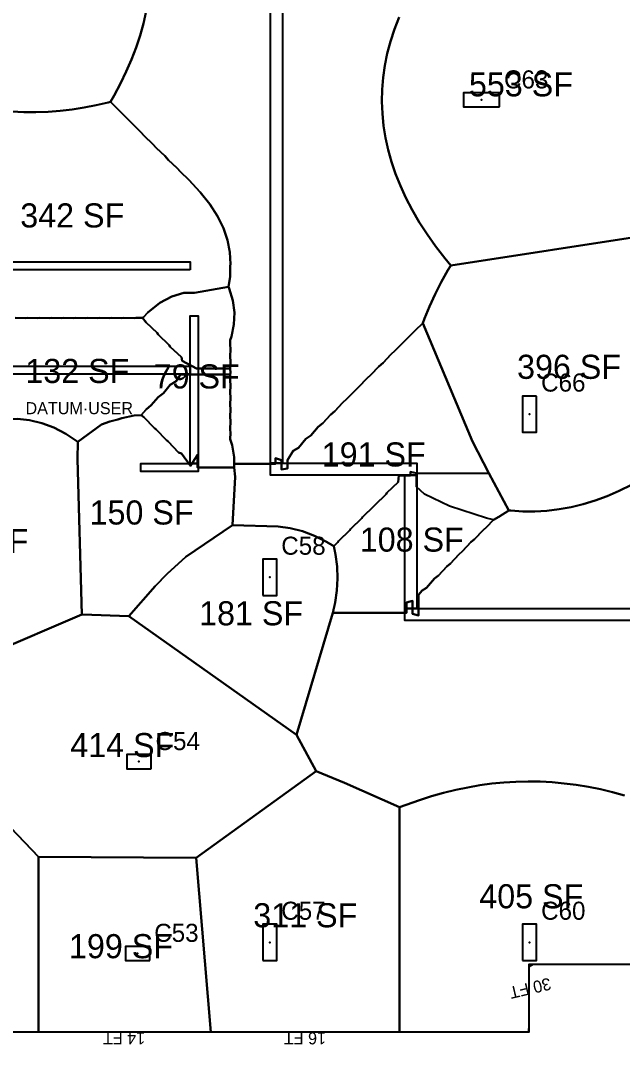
# Model space of a CAD drawing. Header units: metres. Extents: x 3272 to 9634, y 5311 to 56288.
# Drawn here: x 6515 to 7114, y 21679 to 22699 of the extents above; entities that cross this region are included whole.
import ezdxf
from ezdxf.enums import TextEntityAlignment as Align

# ---------------------------------------------------------------- set-up
doc = ezdxf.new("R2010")
doc.units = ezdxf.units.M
for name, color, linetype in [('BOUNDARY', 5, 'Continuous'), ('COL-LABEL', 2, 'Continuous'), ('COLS', 2, 'Continuous'), ('FLOOR_2_AREA_LABELS', 3, 'Continuous'), ('FLOOR_2_BOUNDARY', 5, 'Continuous'), ('FLOOR_2_COLUMNS', 7, 'Continuous'), ('FLOOR_2_DATUM', 4, 'Continuous'), ('FLOOR_2_FASCADE_COLUMNS', 30, 'Continuous'), ('FLOOR_2_LARGE_TRIBUTARY', 6, 'Continuous'), ('FLOOR_2_TRIBUTARY_COL_20', 2, 'Continuous'), ('FLOOR_2_TRIBUTARY_COL_21', 2, 'Continuous'), ('FLOOR_2_TRIBUTARY_COL_22', 2, 'Continuous'), ('FLOOR_2_TRIBUTARY_COL_42', 2, 'Continuous'), ('FLOOR_2_TRIBUTARY_COL_52', 2, 'Continuous'), ('FLOOR_2_TRIBUTARY_COL_65', 2, 'Continuous'), ('FLOOR_2_TRIBUTARY_COL_66', 2, 'Continuous'), ('FLOOR_2_TRIBUTARY_COL_67', 2, 'Continuous'), ('FLOOR_2_TRIBUTARY_COL_89', 2, 'Continuous'), ('FLOOR_2_WALL_TRIBUTARY_48', 1, 'Continuous'), ('FLOOR_2_WALL_TRIBUTARY_49', 1, 'Continuous'), ('FLOOR_2_WALL_TRIBUTARY_50', 1, 'Continuous'), ('FLOOR_2_WALL_TRIBUTARY_52', 1, 'Continuous'), ('FLOOR_2_WALL_TRIBUTARY_53', 1, 'Continuous'), ('FLOOR_2_WALL_TRIBUTARY_57', 1, 'Continuous'), ('FLOOR_2_WALL_TRIBUTARY_59', 1, 'Continuous'), ('FLOOR_2_WALL_TRIBUTARY_60', 1, 'Continuous'), ('FLOOR_2_WALL_TRIBUTARY_61', 1, 'Continuous'), ('WALL', 4, 'Continuous')]:
    doc.layers.add(name, color=color, linetype=linetype)

msp = doc.modelspace()

# ---------------------------------------------------------------- linework, layer by layer
at = {"layer": 'BOUNDARY'}
msp.add_lwpolyline([(8193.1, 21692.1), (7349.6, 21692.1), (7349.6, 21758.5), (7020.5, 21758.5), (7020.5, 21691.1), (6443.2, 21691.1), (6443.2, 21758.5), (6316.7, 21758.5), (6316.7, 21743.3), (6299, 21727.3), (6298.7, 21721.4), (5979.1, 21739), (5982.7, 21804.9), (5849.6, 21812.2), (5842.4, 21746.9), (5651.2, 21782.6)], dxfattribs=at)
at = {"layer": 'COLS'}
for points in [[(6991.3, 22612.8), (6991.3, 22626.8), (6955.3, 22626.8), (6955.3, 22612.8)], [(7028.2, 22324.8), (7014.2, 22324.8), (7014.2, 22288.8), (7028.2, 22288.8)], [(6755.6, 22126.3), (6769.6, 22126.3), (6769.6, 22162.3), (6755.6, 22162.3)], [(6644.5, 21953.7), (6644.5, 21967.7), (6620.5, 21967.7), (6620.5, 21953.7)], [(6755.6, 21762.7), (6769.6, 21762.7), (6769.6, 21798.7), (6755.6, 21798.7)], [(7014.2, 21762.7), (7028.2, 21762.7), (7028.2, 21798.7), (7014.2, 21798.7)], [(6643.2, 21762.7), (6643.2, 21776.7), (6619.2, 21776.7), (6619.2, 21762.7)]]:
    msp.add_lwpolyline(points, close=True, dxfattribs=at)
at = {"layer": 'FLOOR_2_BOUNDARY'}
msp.add_lwpolyline([(8193.1, 21692.1), (7349.6, 21692.1), (7349.6, 21758.5), (7020.5, 21758.5), (7020.5, 21691.1), (6443.2, 21691.1), (6443.2, 21758.5), (6316.7, 21758.5), (6316.7, 21743.3), (6299, 21727.3), (6298.7, 21721.4), (5979.1, 21739), (5982.7, 21804.9), (5849.6, 21812.2), (5842.4, 21746.9), (5651.2, 21782.6)], dxfattribs=at)
at = {"layer": 'FLOOR_2_COLUMNS'}
for p in [(6973.3, 22619.8), (7021.2, 22306.8), (6762.6, 22144.3), (6632.5, 21960.7), (6762.6, 21780.7), (7021.2, 21780.7), (6631.2, 21769.7)]:
    msp.add_point(p, dxfattribs=at)
at = {"layer": 'FLOOR_2_FASCADE_COLUMNS'}
for points in [[(7114.3, 21758.5), (7108.3, 21758.5), (7102.3, 21758.5), (7096.3, 21758.5), (7090.3, 21758.5), (7084.3, 21758.5), (7078.3, 21758.5), (7072.3, 21758.5), (7066.3, 21758.5), (7060.3, 21758.5), (7054.3, 21758.5), (7048.3, 21758.5), (7042.3, 21758.5), (7036.3, 21758.5), (7030.3, 21758.5), (7024.3, 21758.5), (7020.5, 21756.3), (7020.5, 21750.3), (7020.5, 21744.3), (7020.5, 21738.3), (7020.5, 21732.3), (7020.5, 21726.3), (7020.5, 21720.3), (7020.5, 21714.3), (7020.5, 21708.3), (7020.5, 21702.3), (7020.5, 21696.3), (7019.7, 21691.1), (7013.7, 21691.1), (7007.7, 21691.1), (7001.7, 21691.1), (6995.7, 21691.1), (6989.7, 21691.1), (6983.7, 21691.1), (6977.7, 21691.1), (6971.7, 21691.1), (6965.7, 21691.1), (6959.7, 21691.1), (6953.7, 21691.1), (6947.7, 21691.1), (6941.7, 21691.1), (6935.7, 21691.1), (6929.7, 21691.1), (6923.7, 21691.1), (6917.7, 21691.1), (6911.7, 21691.1), (6905.7, 21691.1), (6899.7, 21691.1), (6893.7, 21691.1)], [(6533.7, 21691.1), (6527.7, 21691.1), (6521.7, 21691.1), (6515.7, 21691.1), (6509.7, 21691.1)], [(6701.7, 21691.1), (6695.7, 21691.1), (6689.7, 21691.1), (6683.7, 21691.1), (6677.7, 21691.1), (6671.7, 21691.1), (6665.7, 21691.1), (6659.7, 21691.1), (6653.7, 21691.1), (6647.7, 21691.1), (6641.7, 21691.1), (6635.7, 21691.1), (6629.7, 21691.1), (6623.7, 21691.1), (6617.7, 21691.1), (6611.7, 21691.1), (6605.7, 21691.1), (6599.7, 21691.1), (6593.7, 21691.1), (6587.7, 21691.1), (6581.7, 21691.1), (6575.7, 21691.1), (6569.7, 21691.1), (6563.7, 21691.1), (6557.7, 21691.1), (6551.7, 21691.1), (6545.7, 21691.1), (6539.7, 21691.1), (6533.7, 21691.1)], [(6893.7, 21691.1), (6887.7, 21691.1), (6881.7, 21691.1), (6875.7, 21691.1), (6869.7, 21691.1), (6863.7, 21691.1), (6857.7, 21691.1), (6851.7, 21691.1), (6845.7, 21691.1), (6839.7, 21691.1), (6833.7, 21691.1), (6827.7, 21691.1), (6821.7, 21691.1), (6815.7, 21691.1), (6809.7, 21691.1), (6803.7, 21691.1), (6797.7, 21691.1), (6791.7, 21691.1), (6785.7, 21691.1), (6779.7, 21691.1), (6773.7, 21691.1), (6767.7, 21691.1), (6761.7, 21691.1), (6755.7, 21691.1), (6749.7, 21691.1), (6743.7, 21691.1), (6737.7, 21691.1), (6731.7, 21691.1), (6725.7, 21691.1), (6719.7, 21691.1), (6713.7, 21691.1), (6707.7, 21691.1), (6701.7, 21691.1)]]:
    msp.add_lwpolyline(points, dxfattribs=at)
at = {"layer": 'FLOOR_2_LARGE_TRIBUTARY'}
for points in [[(6639.8, 22708.1), (6637.1, 22696.1), (6633.7, 22684.1), (6629.7, 22672.1), (6625.1, 22660.1), (6619.9, 22648.1), (6614.1, 22636.1), (6607.7, 22624.1), (6604.1, 22617.9), (6602, 22617.3), (6590, 22614.5), (6578, 22612.2), (6566, 22610.4), (6554, 22609), (6542, 22608.1), (6530, 22607.7), (6518, 22607.8), (6506, 22608.4), (6494, 22609.4), (6482, 22611), (6476.3, 22612), (6376.8, 22747.4)], [(6891.4, 22702.2), (6886.7, 22690.2), (6882.8, 22678.2), (6879.6, 22666.2), (6877.2, 22654.2), (6875.5, 22642.2), (6874.5, 22630.2), (6874.2, 22618.2), (6874.7, 22606.2), (6875.8, 22594.2), (6877.8, 22582.2), (6880.4, 22570.2), (6883.8, 22558.2), (6887.9, 22546.2), (6892.7, 22534.2), (6898.2, 22522.2), (6904.5, 22510.2), (6911.5, 22498.2), (6919.2, 22486.2), (6927.7, 22474.2), (6936.9, 22462.2), (6942.9, 22455), (6940, 22450.2), (6933.3, 22438.2), (6927.2, 22426.2), (6921.6, 22414.2), (6916.7, 22402.2), (6914.9, 22397.4), (6907.3, 22390.2), (6899.4, 22382.1), (6895.3, 22378.2), (6887.4, 22370.1), (6883.3, 22366.2), (6875.4, 22358.1), (6871.2, 22354.2), (6863.4, 22346.1), (6859.2, 22342.2), (6851.4, 22334), (6847.2, 22330.2), (6839.4, 22322), (6835.1, 22318.2), (6827.4, 22309.9), (6823.1, 22306.2), (6815.4, 22297.9), (6810.9, 22294.2), (6803.4, 22285.7), (6798.7, 22282.2), (6791.4, 22273.3), (6785.8, 22270.2), (6780.4, 22261.1), (6780.4, 22252.7), (6774.4, 22251.8), (6774.4, 22261.1), (6768.4, 22263), (6768.4, 22257.2), (6727.3, 22257.2), (6727.3, 22264.1), (6725.2, 22276.1), (6723.2, 22282), (6723.5, 22288.1), (6723.1, 22291.7), (6723.5, 22300.1), (6723.1, 22303.7), (6723.5, 22312.1), (6723.1, 22315.7), (6723.5, 22324.1), (6723.1, 22327.7), (6723.5, 22336.1), (6723.1, 22339.7), (6723.4, 22346.2), (6723.5, 22348.1), (6723.1, 22352.2), (6723.5, 22360.1), (6723.1, 22363.7), (6723.5, 22372.1), (6723.1, 22375.7), (6723.3, 22380.7), (6724.6, 22384.1), (6727, 22396.1), (6727.5, 22408.1), (6725.9, 22420.1), (6722.3, 22432.1), (6721.6, 22433.7), (6723.2, 22444.1), (6723.3, 22454.7), (6723.5, 22456.1), (6723, 22468.1), (6720.7, 22480.1), (6716.6, 22492.1), (6710.7, 22504.1), (6703, 22516.1), (6693.5, 22528.1), (6682.2, 22540.1), (6681.7, 22540.5), (6674, 22547.8), (6674, 22547.8), (6670.1, 22552.1), (6662, 22559.8), (6658.1, 22564.1), (6650, 22571.8), (6646.1, 22576.1), (6638, 22583.9), (6634.1, 22588.1), (6626, 22595.9), (6622.1, 22600.1), (6614, 22607.9), (6610, 22612.1), (6604.1, 22617.9), (6607.7, 22624.1), (6614.1, 22636.1), (6619.9, 22648.1), (6625.1, 22660.1), (6629.7, 22672.1), (6633.7, 22684.1), (6637.1, 22696.1), (6639.8, 22708.1)], [(7141, 22485.3), (6942.9, 22455), (6936.9, 22462.2), (6936.9, 22462.2), (6927.7, 22474.2), (6919.2, 22486.2), (6911.5, 22498.2), (6904.5, 22510.2), (6898.2, 22522.2), (6892.7, 22534.2), (6887.9, 22546.2), (6883.8, 22558.2), (6880.4, 22570.2), (6877.8, 22582.2), (6875.8, 22594.2), (6874.7, 22606.2), (6874.2, 22618.2), (6874.5, 22630.2), (6875.5, 22642.2), (6877.2, 22654.2), (6879.6, 22666.2), (6882.8, 22678.2), (6886.7, 22690.2), (6891.4, 22702.2)], [(6506, 22608.4), (6518, 22607.8), (6530, 22607.7), (6542, 22608.1), (6554, 22609), (6566, 22610.4), (6578, 22612.2), (6590, 22614.5), (6602, 22617.3), (6604.1, 22617.9), (6610, 22612.1), (6614, 22607.9), (6622.1, 22600.1), (6626, 22595.9), (6634.1, 22588.1), (6638, 22583.9), (6646.1, 22576.1), (6650, 22571.8), (6658.1, 22564.1), (6662, 22559.8), (6670.1, 22552.1), (6674, 22547.8), (6681.7, 22540.5), (6682.2, 22540.1), (6693.5, 22528.1), (6703, 22516.1), (6710.7, 22504.1), (6716.6, 22492.1), (6720.7, 22480.1), (6723, 22468.1), (6723.5, 22456.1), (6723.3, 22454.7), (6723.2, 22444.1), (6721.6, 22433.7), (6687.8, 22427.8), (6677.3, 22427.6), (6665.3, 22424.2), (6653.3, 22417.7), (6641.3, 22408.1), (6636.9, 22403.3), (6636.1, 22402.7), (6629.3, 22402.8), (6627.6, 22402.6), (6617.3, 22402.8), (6615.6, 22402.6), (6605.3, 22402.8), (6603.6, 22402.6), (6593.3, 22402.8), (6591.6, 22402.6), (6581.3, 22402.8), (6579.6, 22402.6), (6569.3, 22402.8), (6567.6, 22402.6), (6557.3, 22402.8), (6555.6, 22402.6), (6545.3, 22402.8), (6543.6, 22402.6), (6533.3, 22402.8), (6531.6, 22402.6), (6521.3, 22402.8), (6521.3, 22402.8), (6519.6, 22402.6), (6509.3, 22402.8)], [(7122.5, 22236.4), (7110.5, 22230.5), (7098.5, 22225.3), (7086.5, 22220.9), (7074.5, 22217.2), (7062.5, 22214.3), (7050.5, 22212.1), (7038.5, 22210.7), (7026.5, 22209.9), (7014.5, 22210), (7002.5, 22210.8), (7000.6, 22211), (6980.6, 22247.9), (6964.5, 22279.6), (6914.9, 22397.4), (6916.7, 22402.2), (6916.7, 22402.2), (6921.6, 22414.2), (6927.2, 22426.2), (6933.3, 22438.2), (6940, 22450.2), (6942.9, 22455), (7141, 22485.3)], [(6509.3, 22402.8), (6519.6, 22402.6), (6521.3, 22402.8), (6531.6, 22402.6), (6533.3, 22402.8), (6543.6, 22402.6), (6545.3, 22402.8), (6555.6, 22402.6), (6557.3, 22402.8), (6567.6, 22402.6), (6569.3, 22402.8), (6579.6, 22402.6), (6581.3, 22402.8), (6591.6, 22402.6), (6593.3, 22402.8), (6603.6, 22402.6), (6605.3, 22402.8), (6615.6, 22402.6), (6617.3, 22402.8), (6627.6, 22402.6), (6629.3, 22402.8), (6636.1, 22402.7), (6639.6, 22398.2), (6650.5, 22387.7), (6651.6, 22386.1), (6662.6, 22375.7), (6663.6, 22373.9), (6674.8, 22363.7), (6675.6, 22360), (6689.7, 22352.2), (6723.1, 22352.2), (6723.5, 22348.1), (6723.4, 22346.2), (6673.8, 22346.2), (6669.5, 22339.7), (6663.6, 22335.9), (6657, 22327.7), (6651.6, 22323.6), (6644.7, 22315.7), (6639.6, 22311.4), (6634.7, 22305.9), (6627.6, 22305.4), (6615.6, 22302.9), (6611.6, 22301.5), (6603.6, 22299.6), (6595.2, 22296.5), (6571.8, 22279.3), (6559.6, 22287.3), (6547.7, 22293.4), (6535.7, 22298), (6535.7, 22298), (6523.7, 22301), (6511.7, 22302.3)], [(7115.7, 21927), (7103.7, 21930.4), (7103.7, 21930.4), (7091.7, 21933.2), (7079.7, 21935.6), (7067.7, 21937.6), (7055.7, 21939.1), (7043.7, 21940.2), (7031.7, 21940.8), (7019.7, 21941), (7007.7, 21940.7), (6995.7, 21940), (6983.7, 21938.8), (6971.7, 21937.2), (6959.7, 21935.1), (6947.7, 21932.6), (6935.7, 21929.6), (6923.7, 21926.2), (6911.7, 21922.3), (6891.9, 21915.2), (6837.2, 21939.6), (6809, 21951.3), (6789.4, 21987.4), (6825.3, 22108.8), (6898.8, 22108.8), (6898.8, 22119.2), (6904.8, 22120.8), (6904.8, 22107.9), (6910.8, 22106.2), (6910.8, 22126.8), (6914.2, 22131.2), (6918.5, 22133.9), (6926.6, 22143.2), (6930.5, 22146.1), (6938.8, 22155.2), (6942.5, 22158.2), (6950.9, 22167.2), (6954.5, 22170.3), (6962.9, 22179.2), (6966.5, 22182.3), (6974.9, 22191.2), (6978.5, 22194.4), (6985.3, 22201.5), (6990.5, 22204.4), (7000.6, 22211), (7002.5, 22210.8), (7014.5, 22210), (7026.5, 22209.9), (7038.5, 22210.7), (7050.5, 22212.1), (7062.5, 22214.3), (7074.5, 22217.2), (7086.5, 22220.9), (7098.5, 22225.3), (7110.5, 22230.5), (7122.5, 22236.4)], [(7181.2, 21758.5), (7020.5, 21758.5), (7020.5, 21691.1), (6891.9, 21691.1), (6891.9, 21915.2), (6891.9, 21915.2), (6911.7, 21922.3), (6923.7, 21926.2), (6935.7, 21929.6), (6947.7, 21932.6), (6959.7, 21935.1), (6971.7, 21937.2), (6983.7, 21938.8), (6995.7, 21940), (7007.7, 21940.7), (7019.7, 21941), (7031.7, 21940.8), (7043.7, 21940.2), (7055.7, 21939.1), (7067.7, 21937.6), (7079.7, 21935.6), (7091.7, 21933.2), (7103.7, 21930.4), (7115.7, 21927)]]:
    msp.add_lwpolyline(points, dxfattribs=at)
for points in [[(6636.9, 22403.3), (6641.3, 22408.1), (6653.3, 22417.7), (6665.3, 22424.2), (6677.3, 22427.6), (6687.8, 22427.8), (6721.6, 22433.7), (6722.3, 22432.1), (6725.9, 22420.1), (6727.5, 22408.1), (6727, 22396.1), (6724.6, 22384.1), (6723.3, 22380.7), (6723.1, 22375.7), (6723.5, 22372.1), (6723.1, 22363.7), (6723.5, 22360.1), (6723.1, 22352.2), (6689.7, 22352.2), (6675.6, 22360), (6674.8, 22363.7), (6663.6, 22373.9), (6662.6, 22375.7), (6651.6, 22386.1), (6650.5, 22387.7), (6639.6, 22398.2), (6636.1, 22402.7), (6636.9, 22403.3)], [(6842.3, 22191.2), (6831.1, 22180.2), (6830.3, 22179.2), (6826.3, 22175.2), (6819.1, 22179.7), (6807.1, 22185.6), (6795.1, 22190.2), (6783.1, 22193.3), (6771.1, 22195), (6725.7, 22196.1), (6728.1, 22244.5), (6727.2, 22253.7), (6727.3, 22257.2), (6768.4, 22257.2), (6768.4, 22263), (6774.4, 22261.1), (6774.4, 22251.8), (6780.4, 22252.7), (6780.4, 22261.1), (6785.8, 22270.2), (6791.4, 22273.3), (6798.7, 22282.2), (6803.4, 22285.7), (6810.9, 22294.2), (6815.4, 22297.9), (6823.1, 22306.2), (6827.4, 22309.9), (6835.1, 22318.2), (6839.4, 22322), (6847.2, 22330.2), (6851.4, 22334), (6859.2, 22342.2), (6863.4, 22346.1), (6871.2, 22354.2), (6875.4, 22358.1), (6883.3, 22366.2), (6887.4, 22370.1), (6895.3, 22378.2), (6899.4, 22382.1), (6907.3, 22390.2), (6914.9, 22397.4), (6964.5, 22279.6), (6980.6, 22247.9), (7000.6, 22211), (6990.5, 22204.4), (6985.3, 22201.5), (6978.4, 22203.2), (6941.5, 22215.2), (6916.6, 22227.2), (6908.7, 22234.5), (6908.7, 22247.9), (6902.7, 22249.4), (6902.7, 22245.6), (6891.1, 22245.6), (6890.6, 22239.2), (6879.1, 22228.5), (6878.4, 22227.2), (6867.1, 22216.3), (6866.3, 22215.2), (6855.1, 22204.2), (6854.3, 22203.2), (6843.1, 22192.2), (6842.3, 22191.2)], [(6683.9, 22255.3), (6674.7, 22267.7), (6671.9, 22268.7), (6661.7, 22279.7), (6659.9, 22280.9), (6649.5, 22291.7), (6647.9, 22292.9), (6637.5, 22303.7), (6634.7, 22305.9), (6639.6, 22311.4), (6644.7, 22315.7), (6651.6, 22323.6), (6657, 22327.7), (6663.6, 22335.9), (6669.5, 22339.7), (6673.8, 22346.2), (6723.4, 22346.2), (6723.1, 22339.7), (6723.5, 22336.1), (6723.1, 22327.7), (6723.5, 22324.1), (6723.1, 22315.7), (6723.5, 22312.1), (6723.1, 22303.7), (6723.5, 22300.1), (6723.1, 22291.7), (6723.5, 22288.1), (6723.2, 22282), (6725.2, 22276.1), (6727.3, 22264.1), (6727.3, 22257.2), (6727.2, 22253.7), (6690.6, 22253.7), (6690.6, 22266.3), (6683.9, 22255.3)], [(6487.3, 22285.8), (6489.7, 22287.4), (6499.5, 22297.8), (6501.7, 22299.5), (6504.2, 22302.2), (6511.7, 22302.3), (6523.7, 22301), (6535.7, 22298), (6547.7, 22293.4), (6559.6, 22287.3), (6571.8, 22279.3), (6571.2, 22261.9), (6575.6, 22107.4), (6484.2, 22068.2), (6471, 22060.3), (6383.3, 22107), (6353.3, 22121.9), (6353.8, 22255.7), (6455.7, 22255.7), (6455.7, 22262.7), (6465.7, 22262.7), (6474.9, 22273.8), (6477.7, 22275.3), (6487.3, 22285.8)], [(6727.2, 22253.7), (6728.1, 22244.5), (6725.7, 22196.1), (6679, 22164.6), (6660.6, 22147.9), (6648.6, 22135.6), (6622.4, 22105.7), (6576.4, 22107.4), (6575.6, 22107.4), (6571.2, 22261.9), (6571.8, 22279.3), (6595.2, 22296.5), (6603.6, 22299.6), (6611.6, 22301.5), (6615.6, 22302.9), (6627.6, 22305.4), (6634.7, 22305.9), (6637.5, 22303.7), (6647.9, 22292.9), (6649.5, 22291.7), (6659.9, 22280.9), (6661.7, 22279.7), (6671.9, 22268.7), (6674.7, 22267.7), (6683.9, 22255.3), (6690.6, 22266.3), (6690.6, 22253.7), (6727.2, 22253.7)], [(6827.7, 22119.2), (6829.4, 22131.2), (6830, 22143.2), (6829.6, 22155.2), (6828.1, 22167.2), (6826.3, 22175.2), (6830.3, 22179.2), (6831.1, 22180.2), (6842.3, 22191.2), (6843.1, 22192.2), (6854.3, 22203.2), (6855.1, 22204.2), (6866.3, 22215.2), (6867.1, 22216.3), (6878.4, 22227.2), (6879.1, 22228.5), (6890.6, 22239.2), (6891.1, 22245.6), (6902.7, 22245.6), (6902.7, 22249.4), (6908.7, 22247.9), (6980.6, 22247.9), (7000.6, 22211), (6990.5, 22204.4), (6985.3, 22201.5), (6978.5, 22194.4), (6974.9, 22191.2), (6966.5, 22182.3), (6962.9, 22179.2), (6954.5, 22170.3), (6950.9, 22167.2), (6942.5, 22158.2), (6938.8, 22155.2), (6930.5, 22146.1), (6926.6, 22143.2), (6918.5, 22133.9), (6914.2, 22131.2), (6910.8, 22126.8), (6910.8, 22106.2), (6904.8, 22107.9), (6904.8, 22120.8), (6898.8, 22119.2), (6898.8, 22108.8), (6825.3, 22108.8), (6827.7, 22119.2)], [(6648.6, 22135.6), (6660.6, 22147.9), (6679, 22164.6), (6725.7, 22196.1), (6771.1, 22195), (6783.1, 22193.3), (6795.1, 22190.2), (6807.1, 22185.6), (6819.1, 22179.7), (6826.3, 22175.2), (6828.1, 22167.2), (6829.6, 22155.2), (6830, 22143.2), (6829.4, 22131.2), (6827.7, 22119.2), (6825.3, 22108.8), (6789.4, 21987.4), (6622.4, 22105.7), (6648.6, 22135.6)], [(6484.2, 22068.2), (6575.6, 22107.4), (6576.4, 22107.4), (6622.4, 22105.7), (6789.4, 21987.4), (6809, 21951.3), (6689.4, 21864.8), (6532.6, 21865.9), (6469.8, 21931.2), (6471, 22060.3), (6484.2, 22068.2)], [(6809, 21951.3), (6837.2, 21939.6), (6891.9, 21915.2), (6891.9, 21691.1), (6703.9, 21691.1), (6689.4, 21864.8), (6809, 21951.3)], [(6379.3, 21872.3), (6469.8, 21931.2), (6532.6, 21865.9), (6532.6, 21691.1), (6443.2, 21691.1), (6443.2, 21758.5), (6369.4, 21758.5), (6379.3, 21872.3)], [(6532.6, 21865.9), (6689.4, 21864.8), (6703.9, 21691.1), (6532.6, 21691.1), (6532.6, 21865.9)]]:
    msp.add_lwpolyline(points, close=True, dxfattribs=at)
at = {"layer": 'FLOOR_2_TRIBUTARY_COL_20'}
msp.add_lwpolyline([(6809, 21951.3), (6837.2, 21939.6), (6891.9, 21915.2), (6891.9, 21691.1), (6703.9, 21691.1), (6689.4, 21864.8), (6809, 21951.3)], close=True, dxfattribs=at)
at = {"layer": 'FLOOR_2_TRIBUTARY_COL_21'}
msp.add_lwpolyline([(6648.6, 22135.6), (6660.6, 22147.9), (6679, 22164.6), (6725.7, 22196.1), (6771.1, 22195), (6783.1, 22193.3), (6795.1, 22190.2), (6807.1, 22185.6), (6819.1, 22179.7), (6826.3, 22175.2), (6828.1, 22167.2), (6829.6, 22155.2), (6830, 22143.2), (6829.4, 22131.2), (6827.7, 22119.2), (6825.3, 22108.8), (6789.4, 21987.4), (6622.4, 22105.7), (6648.6, 22135.6)], close=True, dxfattribs=at)
at = {"layer": 'FLOOR_2_TRIBUTARY_COL_22'}
msp.add_lwpolyline([(7181.2, 21758.5), (7020.5, 21758.5), (7020.5, 21691.1), (6891.9, 21691.1), (6891.9, 21915.2), (6891.9, 21915.2), (6911.7, 21922.3), (6923.7, 21926.2), (6935.7, 21929.6), (6947.7, 21932.6), (6959.7, 21935.1), (6971.7, 21937.2), (6983.7, 21938.8), (6995.7, 21940), (7007.7, 21940.7), (7019.7, 21941), (7031.7, 21940.8), (7043.7, 21940.2), (7055.7, 21939.1), (7067.7, 21937.6), (7079.7, 21935.6), (7091.7, 21933.2), (7103.7, 21930.4), (7115.7, 21927)], dxfattribs=at)
at = {"layer": 'FLOOR_2_TRIBUTARY_COL_42'}
msp.add_lwpolyline([(7141, 22485.3), (6942.9, 22455), (6936.9, 22462.2), (6936.9, 22462.2), (6927.7, 22474.2), (6919.2, 22486.2), (6911.5, 22498.2), (6904.5, 22510.2), (6898.2, 22522.2), (6892.7, 22534.2), (6887.9, 22546.2), (6883.8, 22558.2), (6880.4, 22570.2), (6877.8, 22582.2), (6875.8, 22594.2), (6874.7, 22606.2), (6874.2, 22618.2), (6874.5, 22630.2), (6875.5, 22642.2), (6877.2, 22654.2), (6879.6, 22666.2), (6882.8, 22678.2), (6886.7, 22690.2), (6891.4, 22702.2)], dxfattribs=at)
at = {"layer": 'FLOOR_2_TRIBUTARY_COL_52'}
msp.add_lwpolyline([(7122.5, 22236.4), (7110.5, 22230.5), (7098.5, 22225.3), (7086.5, 22220.9), (7074.5, 22217.2), (7062.5, 22214.3), (7050.5, 22212.1), (7038.5, 22210.7), (7026.5, 22209.9), (7014.5, 22210), (7002.5, 22210.8), (7000.6, 22211), (6980.6, 22247.9), (6964.5, 22279.6), (6914.9, 22397.4), (6916.7, 22402.2), (6916.7, 22402.2), (6921.6, 22414.2), (6927.2, 22426.2), (6933.3, 22438.2), (6940, 22450.2), (6942.9, 22455), (7141, 22485.3)], dxfattribs=at)
at = {"layer": 'FLOOR_2_TRIBUTARY_COL_65'}
msp.add_lwpolyline([(6484.2, 22068.2), (6575.6, 22107.4), (6576.4, 22107.4), (6622.4, 22105.7), (6789.4, 21987.4), (6809, 21951.3), (6689.4, 21864.8), (6532.6, 21865.9), (6469.8, 21931.2), (6471, 22060.3), (6484.2, 22068.2)], close=True, dxfattribs=at)
at = {"layer": 'FLOOR_2_TRIBUTARY_COL_66'}
msp.add_lwpolyline([(6532.6, 21865.9), (6689.4, 21864.8), (6703.9, 21691.1), (6532.6, 21691.1), (6532.6, 21865.9)], close=True, dxfattribs=at)
at = {"layer": 'FLOOR_2_TRIBUTARY_COL_67'}
msp.add_lwpolyline([(6379.3, 21872.3), (6469.8, 21931.2), (6532.6, 21865.9), (6532.6, 21691.1), (6443.2, 21691.1), (6443.2, 21758.5), (6369.4, 21758.5), (6379.3, 21872.3)], close=True, dxfattribs=at)
at = {"layer": 'FLOOR_2_TRIBUTARY_COL_89'}
msp.add_lwpolyline([(6639.8, 22708.1), (6637.1, 22696.1), (6633.7, 22684.1), (6629.7, 22672.1), (6625.1, 22660.1), (6619.9, 22648.1), (6614.1, 22636.1), (6607.7, 22624.1), (6604.1, 22617.9), (6602, 22617.3), (6590, 22614.5), (6578, 22612.2), (6566, 22610.4), (6554, 22609), (6542, 22608.1), (6530, 22607.7), (6518, 22607.8), (6506, 22608.4), (6494, 22609.4), (6482, 22611), (6476.3, 22612), (6376.8, 22747.4)], dxfattribs=at)
at = {"layer": 'FLOOR_2_WALL_TRIBUTARY_48'}
msp.add_lwpolyline([(6509.3, 22402.8), (6519.6, 22402.6), (6521.3, 22402.8), (6531.6, 22402.6), (6533.3, 22402.8), (6543.6, 22402.6), (6545.3, 22402.8), (6555.6, 22402.6), (6557.3, 22402.8), (6567.6, 22402.6), (6569.3, 22402.8), (6579.6, 22402.6), (6581.3, 22402.8), (6591.6, 22402.6), (6593.3, 22402.8), (6603.6, 22402.6), (6605.3, 22402.8), (6615.6, 22402.6), (6617.3, 22402.8), (6627.6, 22402.6), (6629.3, 22402.8), (6636.1, 22402.7), (6639.6, 22398.2), (6650.5, 22387.7), (6651.6, 22386.1), (6662.6, 22375.7), (6663.6, 22373.9), (6674.8, 22363.7), (6675.6, 22360), (6689.7, 22352.2), (6723.1, 22352.2), (6723.5, 22348.1), (6723.4, 22346.2), (6673.8, 22346.2), (6669.5, 22339.7), (6663.6, 22335.9), (6657, 22327.7), (6651.6, 22323.6), (6644.7, 22315.7), (6639.6, 22311.4), (6634.7, 22305.9), (6627.6, 22305.4), (6615.6, 22302.9), (6611.6, 22301.5), (6603.6, 22299.6), (6595.2, 22296.5), (6571.8, 22279.3), (6559.6, 22287.3), (6547.7, 22293.4), (6535.7, 22298), (6535.7, 22298), (6523.7, 22301), (6511.7, 22302.3)], dxfattribs=at)
at = {"layer": 'FLOOR_2_WALL_TRIBUTARY_49'}
for points in [[(6636.9, 22403.3), (6641.3, 22408.1), (6653.3, 22417.7), (6665.3, 22424.2), (6677.3, 22427.6), (6687.8, 22427.8), (6721.6, 22433.7), (6722.3, 22432.1), (6725.9, 22420.1), (6727.5, 22408.1), (6727, 22396.1), (6724.6, 22384.1), (6723.3, 22380.7), (6723.1, 22375.7), (6723.5, 22372.1), (6723.1, 22363.7), (6723.5, 22360.1), (6723.1, 22352.2), (6689.7, 22352.2), (6675.6, 22360), (6674.8, 22363.7), (6663.6, 22373.9), (6662.6, 22375.7), (6651.6, 22386.1), (6650.5, 22387.7), (6639.6, 22398.2), (6636.1, 22402.7), (6636.9, 22403.3)], [(6683.9, 22255.3), (6674.7, 22267.7), (6671.9, 22268.7), (6661.7, 22279.7), (6659.9, 22280.9), (6649.5, 22291.7), (6647.9, 22292.9), (6637.5, 22303.7), (6634.7, 22305.9), (6639.6, 22311.4), (6644.7, 22315.7), (6651.6, 22323.6), (6657, 22327.7), (6663.6, 22335.9), (6669.5, 22339.7), (6673.8, 22346.2), (6723.4, 22346.2), (6723.1, 22339.7), (6723.5, 22336.1), (6723.1, 22327.7), (6723.5, 22324.1), (6723.1, 22315.7), (6723.5, 22312.1), (6723.1, 22303.7), (6723.5, 22300.1), (6723.1, 22291.7), (6723.5, 22288.1), (6723.2, 22282), (6725.2, 22276.1), (6727.3, 22264.1), (6727.3, 22257.2), (6727.2, 22253.7), (6690.6, 22253.7), (6690.6, 22266.3), (6683.9, 22255.3)]]:
    msp.add_lwpolyline(points, close=True, dxfattribs=at)
at = {"layer": 'FLOOR_2_WALL_TRIBUTARY_50'}
msp.add_lwpolyline([(6506, 22608.4), (6518, 22607.8), (6530, 22607.7), (6542, 22608.1), (6554, 22609), (6566, 22610.4), (6578, 22612.2), (6590, 22614.5), (6602, 22617.3), (6604.1, 22617.9), (6610, 22612.1), (6614, 22607.9), (6622.1, 22600.1), (6626, 22595.9), (6634.1, 22588.1), (6638, 22583.9), (6646.1, 22576.1), (6650, 22571.8), (6658.1, 22564.1), (6662, 22559.8), (6670.1, 22552.1), (6674, 22547.8), (6681.7, 22540.5), (6682.2, 22540.1), (6693.5, 22528.1), (6703, 22516.1), (6710.7, 22504.1), (6716.6, 22492.1), (6720.7, 22480.1), (6723, 22468.1), (6723.5, 22456.1), (6723.3, 22454.7), (6723.2, 22444.1), (6721.6, 22433.7), (6687.8, 22427.8), (6677.3, 22427.6), (6665.3, 22424.2), (6653.3, 22417.7), (6641.3, 22408.1), (6636.9, 22403.3), (6636.1, 22402.7), (6629.3, 22402.8), (6627.6, 22402.6), (6617.3, 22402.8), (6615.6, 22402.6), (6605.3, 22402.8), (6603.6, 22402.6), (6593.3, 22402.8), (6591.6, 22402.6), (6581.3, 22402.8), (6579.6, 22402.6), (6569.3, 22402.8), (6567.6, 22402.6), (6557.3, 22402.8), (6555.6, 22402.6), (6545.3, 22402.8), (6543.6, 22402.6), (6533.3, 22402.8), (6531.6, 22402.6), (6521.3, 22402.8), (6521.3, 22402.8), (6519.6, 22402.6), (6509.3, 22402.8)], dxfattribs=at)
at = {"layer": 'FLOOR_2_WALL_TRIBUTARY_52'}
msp.add_lwpolyline([(6727.2, 22253.7), (6728.1, 22244.5), (6725.7, 22196.1), (6679, 22164.6), (6660.6, 22147.9), (6648.6, 22135.6), (6622.4, 22105.7), (6576.4, 22107.4), (6575.6, 22107.4), (6571.2, 22261.9), (6571.8, 22279.3), (6595.2, 22296.5), (6603.6, 22299.6), (6611.6, 22301.5), (6615.6, 22302.9), (6627.6, 22305.4), (6634.7, 22305.9), (6637.5, 22303.7), (6647.9, 22292.9), (6649.5, 22291.7), (6659.9, 22280.9), (6661.7, 22279.7), (6671.9, 22268.7), (6674.7, 22267.7), (6683.9, 22255.3), (6690.6, 22266.3), (6690.6, 22253.7), (6727.2, 22253.7)], close=True, dxfattribs=at)
at = {"layer": 'FLOOR_2_WALL_TRIBUTARY_53'}
msp.add_lwpolyline([(6487.3, 22285.8), (6489.7, 22287.4), (6499.5, 22297.8), (6501.7, 22299.5), (6504.2, 22302.2), (6511.7, 22302.3), (6523.7, 22301), (6535.7, 22298), (6547.7, 22293.4), (6559.6, 22287.3), (6571.8, 22279.3), (6571.2, 22261.9), (6575.6, 22107.4), (6484.2, 22068.2), (6471, 22060.3), (6383.3, 22107), (6353.3, 22121.9), (6353.8, 22255.7), (6455.7, 22255.7), (6455.7, 22262.7), (6465.7, 22262.7), (6474.9, 22273.8), (6477.7, 22275.3), (6487.3, 22285.8)], close=True, dxfattribs=at)
at = {"layer": 'FLOOR_2_WALL_TRIBUTARY_57'}
msp.add_lwpolyline([(7115.7, 21927), (7103.7, 21930.4), (7103.7, 21930.4), (7091.7, 21933.2), (7079.7, 21935.6), (7067.7, 21937.6), (7055.7, 21939.1), (7043.7, 21940.2), (7031.7, 21940.8), (7019.7, 21941), (7007.7, 21940.7), (6995.7, 21940), (6983.7, 21938.8), (6971.7, 21937.2), (6959.7, 21935.1), (6947.7, 21932.6), (6935.7, 21929.6), (6923.7, 21926.2), (6911.7, 21922.3), (6891.9, 21915.2), (6837.2, 21939.6), (6809, 21951.3), (6789.4, 21987.4), (6825.3, 22108.8), (6898.8, 22108.8), (6898.8, 22119.2), (6904.8, 22120.8), (6904.8, 22107.9), (6910.8, 22106.2), (6910.8, 22126.8), (6914.2, 22131.2), (6918.5, 22133.9), (6926.6, 22143.2), (6930.5, 22146.1), (6938.8, 22155.2), (6942.5, 22158.2), (6950.9, 22167.2), (6954.5, 22170.3), (6962.9, 22179.2), (6966.5, 22182.3), (6974.9, 22191.2), (6978.5, 22194.4), (6985.3, 22201.5), (6990.5, 22204.4), (7000.6, 22211), (7002.5, 22210.8), (7014.5, 22210), (7026.5, 22209.9), (7038.5, 22210.7), (7050.5, 22212.1), (7062.5, 22214.3), (7074.5, 22217.2), (7086.5, 22220.9), (7098.5, 22225.3), (7110.5, 22230.5), (7122.5, 22236.4)], dxfattribs=at)
at = {"layer": 'FLOOR_2_WALL_TRIBUTARY_59'}
msp.add_lwpolyline([(6842.3, 22191.2), (6831.1, 22180.2), (6830.3, 22179.2), (6826.3, 22175.2), (6819.1, 22179.7), (6807.1, 22185.6), (6795.1, 22190.2), (6783.1, 22193.3), (6771.1, 22195), (6725.7, 22196.1), (6728.1, 22244.5), (6727.2, 22253.7), (6727.3, 22257.2), (6768.4, 22257.2), (6768.4, 22263), (6774.4, 22261.1), (6774.4, 22251.8), (6780.4, 22252.7), (6780.4, 22261.1), (6785.8, 22270.2), (6791.4, 22273.3), (6798.7, 22282.2), (6803.4, 22285.7), (6810.9, 22294.2), (6815.4, 22297.9), (6823.1, 22306.2), (6827.4, 22309.9), (6835.1, 22318.2), (6839.4, 22322), (6847.2, 22330.2), (6851.4, 22334), (6859.2, 22342.2), (6863.4, 22346.1), (6871.2, 22354.2), (6875.4, 22358.1), (6883.3, 22366.2), (6887.4, 22370.1), (6895.3, 22378.2), (6899.4, 22382.1), (6907.3, 22390.2), (6914.9, 22397.4), (6964.5, 22279.6), (6980.6, 22247.9), (7000.6, 22211), (6990.5, 22204.4), (6985.3, 22201.5), (6978.4, 22203.2), (6941.5, 22215.2), (6916.6, 22227.2), (6908.7, 22234.5), (6908.7, 22247.9), (6902.7, 22249.4), (6902.7, 22245.6), (6891.1, 22245.6), (6890.6, 22239.2), (6879.1, 22228.5), (6878.4, 22227.2), (6867.1, 22216.3), (6866.3, 22215.2), (6855.1, 22204.2), (6854.3, 22203.2), (6843.1, 22192.2), (6842.3, 22191.2)], close=True, dxfattribs=at)
at = {"layer": 'FLOOR_2_WALL_TRIBUTARY_60'}
msp.add_lwpolyline([(6827.7, 22119.2), (6829.4, 22131.2), (6830, 22143.2), (6829.6, 22155.2), (6828.1, 22167.2), (6826.3, 22175.2), (6830.3, 22179.2), (6831.1, 22180.2), (6842.3, 22191.2), (6843.1, 22192.2), (6854.3, 22203.2), (6855.1, 22204.2), (6866.3, 22215.2), (6867.1, 22216.3), (6878.4, 22227.2), (6879.1, 22228.5), (6890.6, 22239.2), (6891.1, 22245.6), (6902.7, 22245.6), (6902.7, 22249.4), (6908.7, 22247.9), (6980.6, 22247.9), (7000.6, 22211), (6990.5, 22204.4), (6985.3, 22201.5), (6978.5, 22194.4), (6974.9, 22191.2), (6966.5, 22182.3), (6962.9, 22179.2), (6954.5, 22170.3), (6950.9, 22167.2), (6942.5, 22158.2), (6938.8, 22155.2), (6930.5, 22146.1), (6926.6, 22143.2), (6918.5, 22133.9), (6914.2, 22131.2), (6910.8, 22126.8), (6910.8, 22106.2), (6904.8, 22107.9), (6904.8, 22120.8), (6898.8, 22119.2), (6898.8, 22108.8), (6825.3, 22108.8), (6827.7, 22119.2)], close=True, dxfattribs=at)
at = {"layer": 'FLOOR_2_WALL_TRIBUTARY_61'}
msp.add_lwpolyline([(6891.4, 22702.2), (6886.7, 22690.2), (6882.8, 22678.2), (6879.6, 22666.2), (6877.2, 22654.2), (6875.5, 22642.2), (6874.5, 22630.2), (6874.2, 22618.2), (6874.7, 22606.2), (6875.8, 22594.2), (6877.8, 22582.2), (6880.4, 22570.2), (6883.8, 22558.2), (6887.9, 22546.2), (6892.7, 22534.2), (6898.2, 22522.2), (6904.5, 22510.2), (6911.5, 22498.2), (6919.2, 22486.2), (6927.7, 22474.2), (6936.9, 22462.2), (6942.9, 22455), (6940, 22450.2), (6933.3, 22438.2), (6927.2, 22426.2), (6921.6, 22414.2), (6916.7, 22402.2), (6914.9, 22397.4), (6907.3, 22390.2), (6899.4, 22382.1), (6895.3, 22378.2), (6887.4, 22370.1), (6883.3, 22366.2), (6875.4, 22358.1), (6871.2, 22354.2), (6863.4, 22346.1), (6859.2, 22342.2), (6851.4, 22334), (6847.2, 22330.2), (6839.4, 22322), (6835.1, 22318.2), (6827.4, 22309.9), (6823.1, 22306.2), (6815.4, 22297.9), (6810.9, 22294.2), (6803.4, 22285.7), (6798.7, 22282.2), (6791.4, 22273.3), (6785.8, 22270.2), (6780.4, 22261.1), (6780.4, 22252.7), (6774.4, 22251.8), (6774.4, 22261.1), (6768.4, 22263), (6768.4, 22257.2), (6727.3, 22257.2), (6727.3, 22264.1), (6725.2, 22276.1), (6723.2, 22282), (6723.5, 22288.1), (6723.1, 22291.7), (6723.5, 22300.1), (6723.1, 22303.7), (6723.5, 22312.1), (6723.1, 22315.7), (6723.5, 22324.1), (6723.1, 22327.7), (6723.5, 22336.1), (6723.1, 22339.7), (6723.4, 22346.2), (6723.5, 22348.1), (6723.1, 22352.2), (6723.5, 22360.1), (6723.1, 22363.7), (6723.5, 22372.1), (6723.1, 22375.7), (6723.3, 22380.7), (6724.6, 22384.1), (6727, 22396.1), (6727.5, 22408.1), (6725.9, 22420.1), (6722.3, 22432.1), (6721.6, 22433.7), (6723.2, 22444.1), (6723.3, 22454.7), (6723.5, 22456.1), (6723, 22468.1), (6720.7, 22480.1), (6716.6, 22492.1), (6710.7, 22504.1), (6703, 22516.1), (6693.5, 22528.1), (6682.2, 22540.1), (6681.7, 22540.5), (6674, 22547.8), (6674, 22547.8), (6670.1, 22552.1), (6662, 22559.8), (6658.1, 22564.1), (6650, 22571.8), (6646.1, 22576.1), (6638, 22583.9), (6634.1, 22588.1), (6626, 22595.9), (6622.1, 22600.1), (6614, 22607.9), (6610, 22612.1), (6604.1, 22617.9), (6607.7, 22624.1), (6614.1, 22636.1), (6619.9, 22648.1), (6625.1, 22660.1), (6629.7, 22672.1), (6633.7, 22684.1), (6637.1, 22696.1), (6639.8, 22708.1)], dxfattribs=at)
at = {"layer": 'WALL'}
for points in [[(6763.3, 22258.1), (6763.3, 22401.9), (6763.3, 22922), (6770.3, 22922), (6770.3, 22946), (6763.3, 22946), (6763.3, 23136.6), (6769.3, 23136.6), (6769.3, 23150.6), (6763.3, 23150.6), (6763.3, 23154.1), (6775.3, 23154.1), (6775.3, 22258.1)], [(6683.3, 22450.7), (6639.7, 22450.7), (6451.7, 22450.7), (6451.7, 22458.7), (6683.3, 22458.7)], [(6691.3, 22257.7), (6683.3, 22257.7), (6683.3, 22404.7), (6691.3, 22404.7)], [(6565.7, 22346.7), (6565.7, 22346.7), (6459.7, 22346.7), (6459.7, 22354.7), (6683.3, 22354.7), (6683.3, 22346.7)], [(6666.6, 22249.7), (6639.7, 22249.7), (6634.3, 22249.7), (6634.3, 22257.7), (6691.3, 22257.7), (6691.3, 22249.7)], [(6897.1, 22246.1), (6855.4, 22246.1), (6763.3, 22246.1), (6763.3, 22258.1), (6909.1, 22258.1), (6909.1, 22246.1)], [(6909.1, 22113.2), (6897.1, 22113.2), (6897.1, 22246.1), (6909.1, 22246.1)], [(8189.7, 22101.2), (8180, 22101.2), (6897.1, 22101.2), (6897.1, 22113.2), (8192, 22113.2), (8192, 22101.2)]]:
    msp.add_lwpolyline(points, close=True, dxfattribs=at)

# ---------------------------------------------------------------- texts
at = {"layer": 'COL-LABEL'}
for s, p in [('C63', (6995.8, 22631.3)), ('C66', (7032.7, 22329.3)), ('C58', (6774.1, 22166.8)), ('C54', (6649, 21972.2)), ('C57', (6774.1, 21803.2)), ('C60', (7032.7, 21803.2)), ('C53', (6647.7, 21781.2))]:
    msp.add_text(s, height=18, dxfattribs=at).set_placement(p)
at = {"layer": 'FLOOR_2_AREA_LABELS'}
for s, p in [('553 SF', (7012.6, 22635.4)), ('342 SF', (6566.1, 22504.8)), ('132 SF', (6571.2, 22349.9)), ('396 SF', (7060.5, 22354)), ('79 SF', (6690, 22344.4)), ('191 SF', (6866.1, 22266.7)), ('150 SF', (6635.1, 22208.9)), ('283 SF', (6470.7, 22180.5)), ('108 SF', (6904, 22181.9)), ('181 SF', (6744.1, 22108.5)), ('414 SF', (6615.9, 21977.2)), ('405 SF', (7022.9, 21826.6)), ('311 SF', (6798, 21807.7)), ('199 SF', (6614.6, 21776.9))]:
    msp.add_text(s, height=24, dxfattribs=at).set_placement(p, align=Align.MIDDLE_CENTER)
at = {"layer": 'FLOOR_2_DATUM'}
msp.add_text('DATUM·USER', height=12, dxfattribs=at).set_placement((6519.6, 22306.8))
at = {"layer": 'FLOOR_2_FASCADE_COLUMNS'}
for s, rotation, p in [('30 FT', -166.7715, (7021.9, 21735)), ('14 FT', 180, (6617.7, 21685.1)), ('16 FT', 180, (6797.7, 21685.1))]:
    msp.add_text(s, height=12, rotation=rotation, dxfattribs=at).set_placement(p, align=Align.MIDDLE_CENTER)

doc.saveas('drawing.dxf')
